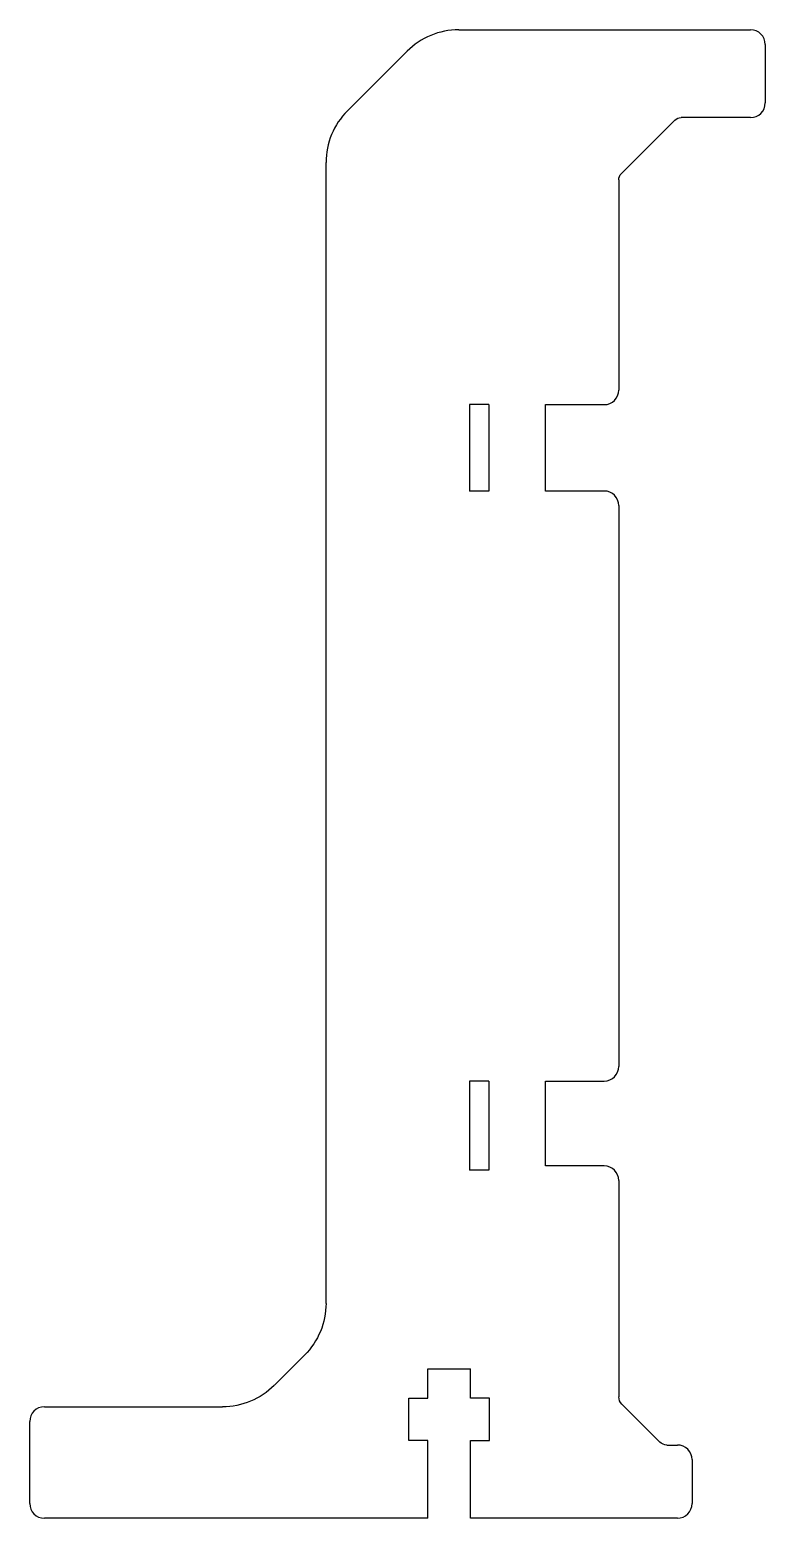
# Model space of a CAD drawing. Extents: x 5 to 55, y 86 to 187.
import ezdxf

# ---------------------------------------------------------------- set-up
doc = ezdxf.new("R2010")
doc.units = 0
doc.header["$LTSCALE"] = 12.7
doc.header["$MEASUREMENT"] = 0
doc.layers.add('VISIBLE', color=7, linetype='CONTINUOUS')

msp = doc.modelspace()

# ---------------------------------------------------------------- linework, layer by layer
at = {"layer": 'VISIBLE'}
for p, q in [((34.39, 187.31), (54.32, 187.31)), ((55.32, 186.31), (55.32, 182.31)), ((30.86, 185.85), (26.79, 181.78)), ((45.5, 177.49), (49.14, 181.14)), ((54.32, 181.31), (49.57, 181.31)), ((25.32, 100.3), (25.32, 178.24)), ((45.32, 177.06), (45.32, 162.7)), ((36.43, 161.7), (35.13, 161.7)), ((35.13, 161.7), (35.13, 155.8)), ((36.43, 161.7), (36.43, 155.8)), ((40.32, 161.7), (44.32, 161.7)), ((40.32, 155.8), (40.32, 161.7)), ((36.43, 155.8), (35.13, 155.8)), ((44.32, 155.8), (40.32, 155.8)), ((45.32, 154.8), (45.32, 116.49)), ((36.43, 115.49), (35.13, 115.49)), ((35.13, 115.49), (35.13, 109.4)), ((36.43, 115.49), (36.43, 109.4)), ((40.32, 115.49), (44.32, 115.49)), ((40.32, 109.69), (40.32, 115.49)), ((36.43, 109.4), (35.13, 109.4)), ((44.32, 109.69), (40.32, 109.69)), ((45.32, 108.69), (45.32, 93.91)), ((23.86, 96.77), (21.79, 94.7)), ((32.28, 95.82), (35.18, 95.82)), ((32.28, 93.82), (32.28, 95.82)), ((35.18, 93.82), (35.18, 95.82)), ((30.98, 93.82), (32.28, 93.82)), ((30.98, 90.92), (30.98, 93.82)), ((36.48, 93.82), (35.18, 93.82)), ((36.48, 90.92), (36.48, 93.82)), ((6.08, 93.23), (18.25, 93.23)), ((48.12, 90.82), (45.53, 93.41)), ((5.08, 86.62), (5.08, 92.23)), ((32.28, 90.92), (30.98, 90.92)), ((32.28, 85.62), (32.28, 90.92)), ((35.18, 85.62), (35.18, 90.92)), ((35.18, 90.92), (36.48, 90.92)), ((48.61, 90.62), (49.32, 90.62)), ((50.32, 89.62), (50.32, 86.62)), ((32.28, 85.62), (6.08, 85.62)), ((49.32, 85.62), (35.18, 85.62))]:
    msp.add_line(p, q, dxfattribs=at)
for centre, radius, start, end in [((34.39, 182.31), 5, 90, 135), ((54.32, 186.31), 1, 0, 90), ((54.32, 182.31), 1, 270, 0), ((30.32, 178.24), 5, 135, 180), ((44.32, 162.7), 1, 270, 0), ((44.32, 154.8), 1, 0, 90), ((44.32, 116.49), 1, 270, 0), ((44.32, 108.69), 1, 0, 90), ((6.08, 92.23), 1, 90, 180), ((49.32, 89.62), 1, 0, 90), ((6.08, 86.62), 1, 180, 270), ((49.32, 86.62), 1, 270, 0)]:
    msp.add_arc(centre, radius, start, end, dxfattribs=at)
at = {"layer": 'VISIBLE', "extrusion": (2.78101e-16, -3.41819e-32, -1)}
for centre, radius, start, end in [((-49.57, 180.71), 0.6, 45, 90), ((-45.92, 177.06), 0.6, 0, 45), ((-20.32, 100.3), 5, 180, 225), ((-18.25, 98.23), 5, 225, 270), ((-46.02, 93.91), 0.7, 315, 0), ((-48.61, 91.32), 0.7, 270, 315)]:
    msp.add_arc(centre, radius, start, end, dxfattribs=at)

doc.saveas('drawing.dxf')
